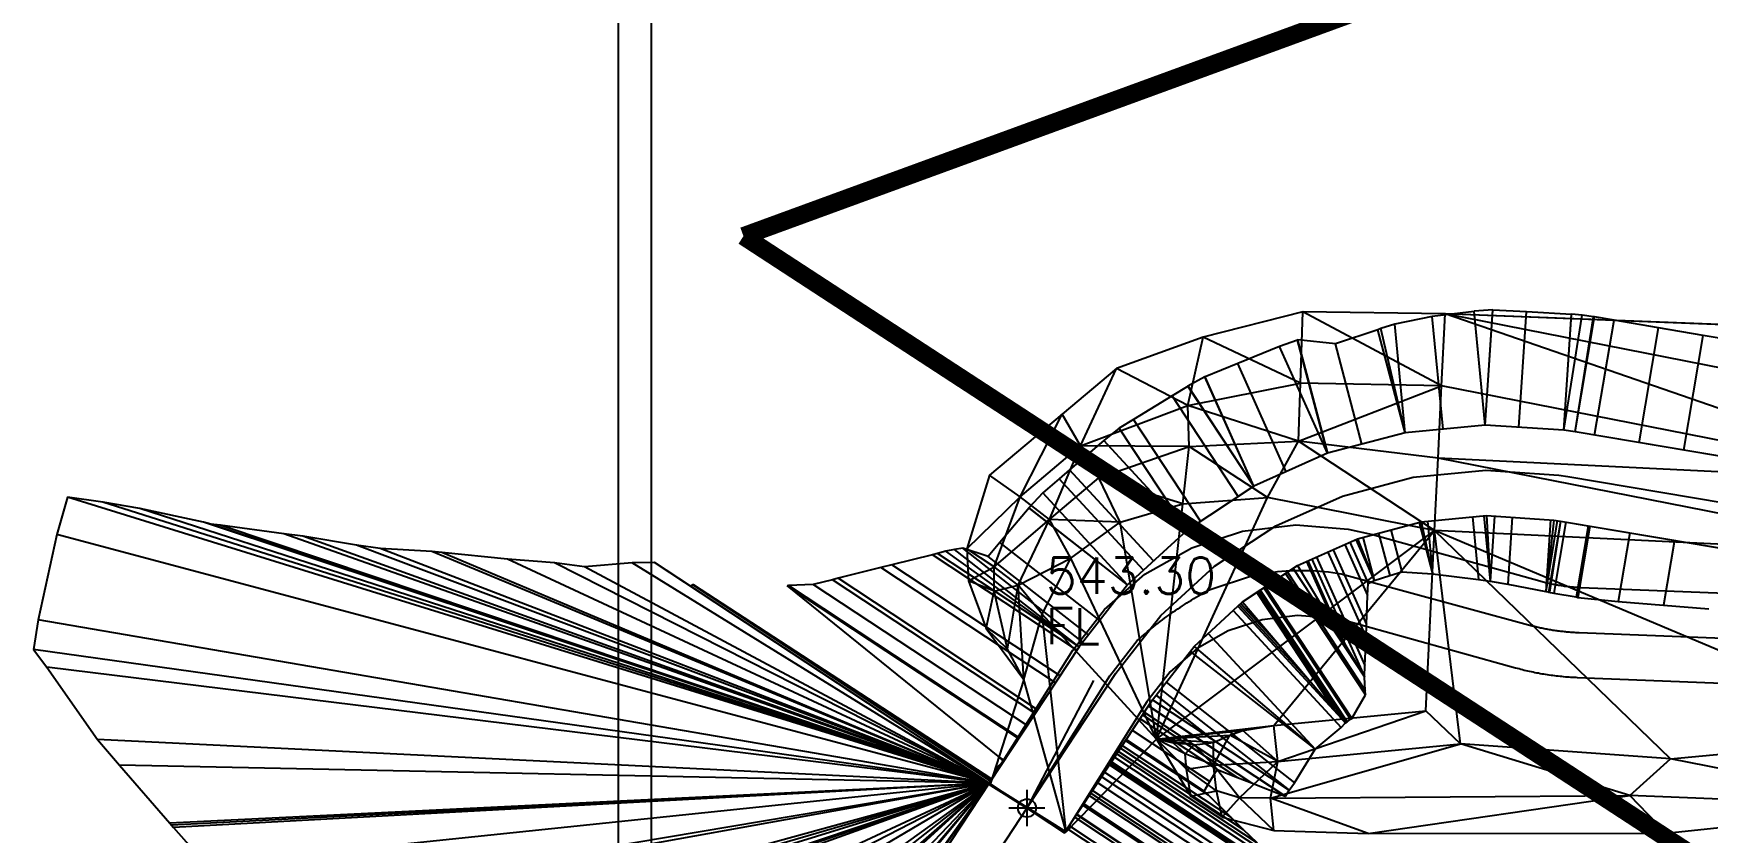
# Model space of a CAD drawing. Header units: inches. Extents: x 2461366 to 2469791, y 7062737 to 7065282.
# Drawn here: x 2466455.3 to 2466640.6, y 7064301.4 to 7064389.8 of the extents above; entities that cross this region are included whole.
import ezdxf

# ---------------------------------------------------------------- set-up
doc = ezdxf.new("R2010")
doc.units = ezdxf.units.IN
doc.header["$LTSCALE"] = 60
doc.header["$MEASUREMENT"] = 0
doc.linetypes.add('DASHED2', pattern=[0.375, 0.25, -0.125])
for name, color, linetype in [('3D', 5, 'Continuous'), ('3D freeze', 6, 'Continuous'), ('C-SITE-VOLM', 7, 'Continuous'), ('CONC LABEL', 7, 'Continuous'), ('DRAIN EASEMENT', 7, 'DASHED2'), ('Proposed Ground-C-TINN', 7, 'Continuous'), ('Proposed Ground-C-TINN-BNDY', 7, 'Continuous'), ('VOLLBLS', 7, 'Continuous')]:
    doc.layers.add(name, color=color, linetype=linetype)
doc.styles.add('L80', font='simplex', dxfattribs={"height": 4.8})

# ---------------------------------------------------------------- blocks, each defined once
blk = doc.blocks.new('*U7')
at = {"layer": '3D', "color": 1}
for p, q in [((2466610.14, 7064358.5, 547), (2466605.99, 7064357.65, 546.85)), ((2466614.8, 7064359.06, 547.07), (2466610.14, 7064358.5, 547)), ((2466611.35, 7064346.04, 543.87), (2466610.14, 7064358.5, 547)), ((2466616.85, 7064359.22, 547.1), (2466614.8, 7064359.08, 547.07)), ((2466614.8, 7064359.08, 547.07), (2466614.8, 7064359.06, 547.07)), ((2466616.01, 7064346.49, 543.91), (2466614.8, 7064359.08, 547.07)), ((2466616.01, 7064346.49, 543.91), (2466614.8, 7064359.06, 547.07)), ((2466616.01, 7064346.49, 543.91), (2466616.85, 7064359.22, 547.1)), ((2466616.01, 7064346.49, 543.91), (2466616.85, 7064359.21, 547.1)), ((2466616.85, 7064359.21, 547.1), (2466616.85, 7064359.22, 547.1)), ((2466620.57, 7064359, 547.14), (2466616.85, 7064359.21, 547.1)), ((2466619.73, 7064346.25, 543.94), (2466620.57, 7064359, 547.14)), ((2466625.57, 7064358.73, 547.19), (2466620.57, 7064359, 547.14)), ((2466624.72, 7064345.92, 543.99), (2466625.57, 7064358.74, 547.19)), ((2466624.72, 7064345.92, 543.99), (2466625.57, 7064358.73, 547.19)), ((2466624.72, 7064345.92, 543.99), (2466626.74, 7064358.66, 547.21)), ((2466624.72, 7064345.92, 543.99), (2466626.74, 7064358.65, 547.21)), ((2466626.74, 7064358.66, 547.21), (2466625.57, 7064358.74, 547.19)), ((2466625.57, 7064358.74, 547.19), (2466625.57, 7064358.73, 547.19)), ((2466625.97, 7064345.73, 543.99), (2466627.98, 7064358.46, 547.22)), ((2466625.97, 7064345.73, 543.99), (2466628.11, 7064358.45, 547.22)), ((2466626.74, 7064358.65, 547.21), (2466626.74, 7064358.66, 547.21)), ((2466627.98, 7064358.46, 547.22), (2466626.74, 7064358.65, 547.21)), ((2466628.11, 7064358.45, 547.22), (2466627.98, 7064358.46, 547.22)), ((2466630.27, 7064358.08, 547.24), (2466628.11, 7064358.45, 547.22)), ((2466628.12, 7064345.36, 544.01), (2466630.27, 7064358.08, 547.24)), ((2466635.2, 7064357.25, 547.28), (2466630.27, 7064358.08, 547.24)), ((2466595.22, 7064355.89, 547), (2466593.25, 7064355.19, 547)), ((2466595.23, 7064355.88, 547), (2466595.22, 7064355.89, 547)), ((2466598.54, 7064343.36, 543.76), (2466595.22, 7064355.89, 547)), ((2466595.28, 7064355.9, 547), (2466595.23, 7064355.88, 547)), ((2466598.54, 7064343.36, 543.76), (2466595.23, 7064355.88, 547)), ((2466599.44, 7064355.48, 546.67), (2466595.28, 7064355.9, 547)), ((2466598.59, 7064343.38, 543.76), (2466595.28, 7064355.9, 547)), ((2466604.14, 7064357.03, 546.78), (2466599.44, 7064355.48, 546.67)), ((2466604.46, 7064357.16, 546.79), (2466604.13, 7064357.04, 546.78)), ((2466604.13, 7064357.04, 546.78), (2466604.14, 7064357.03, 546.78)), ((2466607.15, 7064345.64, 543.84), (2466604.13, 7064357.04, 546.78)), ((2466607.15, 7064345.64, 543.84), (2466604.14, 7064357.03, 546.78)), ((2466605.99, 7064357.66, 546.85), (2466604.46, 7064357.16, 546.79)), ((2466607.15, 7064345.64, 543.84), (2466604.46, 7064357.16, 546.79)), ((2466605.99, 7064357.65, 546.85), (2466605.99, 7064357.66, 546.85)), ((2466607.15, 7064345.64, 543.84), (2466605.99, 7064357.66, 546.85)), ((2466607.15, 7064345.64, 543.84), (2466605.99, 7064357.65, 546.85)), ((2466633.06, 7064344.53, 544.06), (2466635.2, 7064357.25, 547.28)), ((2466640.13, 7064356.41, 547.33), (2466635.2, 7064357.25, 547.28)), ((2466637.99, 7064343.7, 544.11), (2466640.13, 7064356.41, 547.33)), ((2466645.06, 7064355.58, 547.37), (2466640.13, 7064356.41, 547.33)), ((2466593.25, 7064355.19, 547), (2466588.62, 7064353.3, 547)), ((2466593.25, 7064355.19, 547), (2466593.25, 7064355.19, 547)), ((2466598.54, 7064343.36, 543.76), (2466593.25, 7064355.19, 547)), ((2466598.54, 7064343.36, 543.76), (2466593.25, 7064355.19, 547)), ((2466602.37, 7064344.38, 543.79), (2466599.44, 7064355.48, 546.67)), ((2466588.62, 7064353.3, 547), (2466585, 7064351.82, 547)), ((2466593.97, 7064341.32, 543.72), (2466588.62, 7064353.3, 547)), ((2466583.12, 7064350.79, 547), (2466581.35, 7064349.71, 547)), ((2466584.99, 7064351.83, 547), (2466583.11, 7064350.8, 547)), ((2466583.11, 7064350.8, 547), (2466583.12, 7064350.79, 547)), ((2466590.41, 7064339.73, 543.69), (2466583.11, 7064350.8, 547)), ((2466590.41, 7064339.73, 543.69), (2466583.12, 7064350.79, 547)), ((2466585, 7064351.82, 547), (2466584.99, 7064351.83, 547)), ((2466590.41, 7064339.73, 543.69), (2466584.99, 7064351.83, 547)), ((2466590.41, 7064339.73, 543.69), (2466585, 7064351.82, 547)), ((2466581.35, 7064349.71, 547), (2466577.08, 7064347.09, 547)), ((2466588.67, 7064338.58, 543.67), (2466581.35, 7064349.71, 547)), ((2466577.08, 7064347.09, 547), (2466575.51, 7064346.14, 547)), ((2466584.5, 7064335.83, 543.63), (2466577.08, 7064347.09, 547)), ((2466573.79, 7064344.79, 547), (2466570, 7064341.52, 547)), ((2466575.51, 7064346.15, 547), (2466573.78, 7064344.79, 547)), ((2466573.78, 7064344.79, 547), (2466573.79, 7064344.79, 547)), ((2466582.97, 7064334.82, 543.61), (2466573.78, 7064344.79, 547)), ((2466582.97, 7064334.82, 543.61), (2466573.79, 7064344.79, 547)), ((2466575.51, 7064346.14, 547), (2466575.51, 7064346.15, 547)), ((2466582.97, 7064334.82, 543.61), (2466575.51, 7064346.15, 547)), ((2466582.97, 7064334.82, 543.61), (2466575.51, 7064346.14, 547)), ((2466570, 7064341.52, 547), (2466568.87, 7064340.55, 547)), ((2466579.29, 7064331.44, 543.57), (2466570, 7064341.52, 547)), ((2466568.87, 7064340.55, 547), (2466567.04, 7064338.97, 547)), ((2466578.2, 7064330.43, 543.56), (2466568.87, 7064340.55, 547)), ((2466459.09, 7064338.5, 570), (2466457.9, 7064334.36, 570)), ((2466463.02, 7064337.95, 569.02), (2466459.09, 7064338.5, 570)), ((2466561.11, 7064306.85, 543.3), (2466459.09, 7064338.5, 570)), ((2466467.09, 7064337.25, 568), (2466463.02, 7064337.95, 569.02)), ((2466561.11, 7064306.85, 543.3), (2466463.02, 7064337.95, 569.02)), ((2466567.03, 7064338.98, 547), (2466565.51, 7064337.33, 547)), ((2466567.04, 7064338.97, 547), (2466567.03, 7064338.98, 547)), ((2466576.42, 7064328.79, 543.54), (2466567.03, 7064338.98, 547)), ((2466576.42, 7064328.79, 543.54), (2466567.04, 7064338.97, 547)), ((2466474.16, 7064335.74, 566.2), (2466467.09, 7064337.25, 568)), ((2466561.11, 7064306.85, 543.3), (2466467.09, 7064337.25, 568)), ((2466474.95, 7064335.53, 566), (2466474.16, 7064335.74, 566.2)), ((2466561.11, 7064306.85, 543.3), (2466474.16, 7064335.74, 566.2)), ((2466475.98, 7064335.42, 565.75), (2466474.95, 7064335.53, 566)), ((2466561.11, 7064306.85, 543.3), (2466474.95, 7064335.53, 566)), ((2466565.52, 7064337.32, 547), (2466562.3, 7064333.49, 547)), ((2466565.51, 7064337.33, 547), (2466565.52, 7064337.32, 547)), ((2466576.42, 7064328.79, 543.54), (2466565.51, 7064337.33, 547)), ((2466576.42, 7064328.79, 543.54), (2466565.52, 7064337.32, 547)), ((2466608.69, 7064335.7, 543.83), (2466610.19, 7064330.02, 545.3)), ((2466608.69, 7064335.7, 543.83), (2466610.19, 7064330.02, 545.3)), ((2466608.92, 7064335.76, 543.84), (2466608.92, 7064335.76, 543.84)), ((2466608.92, 7064335.76, 543.84), (2466610.19, 7064330.02, 545.3)), ((2466609.63, 7064335.83, 543.84), (2466610.19, 7064330.02, 545.3)), ((2466614.61, 7064336.31, 543.89), (2466615.28, 7064329.39, 545.63)), ((2466615.87, 7064336.43, 543.91), (2466616.57, 7064329.22, 545.72)), ((2466615.87, 7064336.43, 543.91), (2466616.57, 7064329.22, 545.72)), ((2466616.17, 7064336.46, 543.91), (2466616.17, 7064336.46, 543.91)), ((2466616.17, 7064336.46, 543.91), (2466616.57, 7064329.22, 545.72)), ((2466617.04, 7064336.41, 543.92), (2466616.57, 7064329.22, 545.72)), ((2466618.99, 7064336.28, 543.94), (2466618.5, 7064328.86, 545.8)), ((2466623.25, 7064336, 543.98), (2466622.73, 7064328.06, 545.97)), ((2466623.25, 7064336, 543.98), (2466622.73, 7064328.06, 545.97)), ((2466623.61, 7064335.97, 543.99), (2466622.73, 7064328.06, 545.97)), ((2466623.97, 7064335.92, 543.99), (2466622.73, 7064328.07, 545.98)), ((2466624.36, 7064335.86, 543.99), (2466623.03, 7064328, 545.99)), ((2466624.36, 7064335.86, 543.99), (2466623.11, 7064327.98, 545.99)), ((2466623.61, 7064335.97, 543.99), (2466623.61, 7064335.97, 543.99)), ((2466624.94, 7064335.76, 544), (2466623.61, 7064327.87, 546)), ((2466457.9, 7064334.36, 570), (2466455.84, 7064324.94, 570)), ((2466561.11, 7064306.85, 543.3), (2466457.9, 7064334.36, 570)), ((2466483.03, 7064334.45, 564), (2466475.98, 7064335.42, 565.75)), ((2466561.11, 7064306.85, 543.3), (2466475.98, 7064335.42, 565.75)), ((2466485.13, 7064334.19, 563.48), (2466483.03, 7064334.45, 564)), ((2466561.11, 7064306.85, 543.3), (2466483.03, 7064334.45, 564)), ((2466491.09, 7064333.2, 562), (2466485.13, 7064334.19, 563.48)), ((2466561.11, 7064306.85, 543.3), (2466485.13, 7064334.19, 563.48)), ((2466601.7, 7064333.82, 543.76), (2466603.72, 7064329.29, 545)), ((2466601.7, 7064333.82, 543.76), (2466603.72, 7064329.29, 545)), ((2466601.88, 7064333.9, 543.76), (2466601.88, 7064333.9, 543.76)), ((2466601.88, 7064333.9, 543.76), (2466603.72, 7064329.29, 545)), ((2466602.46, 7064334.06, 543.77), (2466603.72, 7064329.29, 545)), ((2466604.21, 7064334.52, 543.79), (2466605.45, 7064329.83, 545)), ((2466605.56, 7064334.88, 543.8), (2466606.79, 7064330.24, 545)), ((2466627.42, 7064335.34, 544.02), (2466626.09, 7064327.47, 546.02)), ((2466627.6, 7064335.31, 544.02), (2466626.27, 7064327.41, 546.03)), ((2466632.02, 7064334.56, 544.07), (2466630.74, 7064326.94, 546)), ((2466636.95, 7064333.73, 544.11), (2466635.74, 7064326.54, 545.94)), ((2466493.7, 7064332.82, 561.36), (2466491.09, 7064333.2, 562)), ((2466561.11, 7064306.85, 543.3), (2466491.09, 7064333.2, 562)), ((2466499.41, 7064332.49, 560), (2466493.7, 7064332.82, 561.36)), ((2466561.11, 7064306.85, 543.3), (2466493.7, 7064332.82, 561.36)), ((2466500.53, 7064332.37, 559.73), (2466499.41, 7064332.49, 560)), ((2466561.11, 7064306.85, 543.3), (2466499.41, 7064332.49, 560)), ((2466507.78, 7064331.64, 558), (2466500.53, 7064332.37, 559.73)), ((2466561.11, 7064306.85, 543.3), (2466500.53, 7064332.37, 559.73)), ((2466554.83, 7064332.12, 548.25), (2466550.35, 7064331.01, 549)), ((2466555.4, 7064332.26, 548.15), (2466554.83, 7064332.12, 548.25)), ((2466570.82, 7064321.58, 543.46), (2466554.83, 7064332.12, 548.25)), ((2466556.3, 7064332.51, 548), (2466555.38, 7064332.27, 548.16)), ((2466555.38, 7064332.27, 548.16), (2466555.4, 7064332.26, 548.15)), ((2466571.06, 7064321.93, 543.46), (2466555.38, 7064332.27, 548.16)), ((2466571.06, 7064321.93, 543.46), (2466555.4, 7064332.26, 548.15)), ((2466557.26, 7064332.73, 547.84), (2466556.3, 7064332.51, 548)), ((2466571.06, 7064321.93, 543.46), (2466556.3, 7064332.51, 548)), ((2466557.27, 7064332.72, 547.84), (2466557.26, 7064332.73, 547.84)), ((2466571.06, 7064321.93, 543.46), (2466557.26, 7064332.73, 547.84)), ((2466558.18, 7064332.87, 547.69), (2466557.27, 7064332.72, 547.84)), ((2466571.06, 7064321.93, 543.46), (2466557.27, 7064332.72, 547.84)), ((2466561.01, 7064331.95, 547), (2466558.18, 7064332.87, 547.69)), ((2466571.47, 7064322.47, 543.47), (2466558.18, 7064332.87, 547.69)), ((2466562.3, 7064333.49, 547), (2466561.01, 7064331.95, 547)), ((2466572.1, 7064323.27, 543.48), (2466561.01, 7064331.95, 547)), ((2466573.34, 7064324.85, 543.5), (2466562.3, 7064333.49, 547)), ((2466597.33, 7064331.87, 543.71), (2466602.7, 7064319.86, 547)), ((2466598.58, 7064332.43, 543.72), (2466602.82, 7064322.96, 546.32)), ((2466599.17, 7064332.69, 543.73), (2466602.87, 7064324.41, 546)), ((2466600.48, 7064333.27, 543.75), (2466603, 7064327.64, 545.29)), ((2466601.01, 7064333.51, 543.75), (2466603.05, 7064328.96, 545)), ((2466513, 7064331.23, 556.78), (2466507.78, 7064331.64, 558)), ((2466561.11, 7064306.85, 543.3), (2466507.78, 7064331.64, 558)), ((2466516.3, 7064330.81, 556), (2466513, 7064331.23, 556.78)), ((2466561.11, 7064306.85, 543.3), (2466513, 7064331.23, 556.78)), ((2466521.58, 7064331.25, 554.91), (2466516.3, 7064330.81, 556)), ((2466561.11, 7064306.85, 543.3), (2466516.3, 7064330.81, 556)), ((2466524.05, 7064331.29, 554.4), (2466521.58, 7064331.25, 554.91)), ((2466561.11, 7064306.85, 543.3), (2466521.58, 7064331.25, 554.91)), ((2466528.04, 7064328.66, 553.2), (2466524.05, 7064331.29, 554.4)), ((2466561.11, 7064306.85, 543.3), (2466524.05, 7064331.29, 554.4)), ((2466549.13, 7064330.71, 549.2), (2466544.38, 7064329.53, 550)), ((2466550.35, 7064331.01, 549), (2466549.13, 7064330.71, 549.2)), ((2466568.44, 7064317.97, 543.42), (2466549.13, 7064330.71, 549.2)), ((2466568.95, 7064318.74, 543.43), (2466550.35, 7064331.01, 549)), ((2466593.92, 7064330.06, 543.67), (2466602.76, 7064316.64, 547.69)), ((2466594.12, 7064330.19, 543.67), (2466602.74, 7064317.11, 547.59)), ((2466594.75, 7064330.61, 543.68), (2466602.65, 7064318.62, 547.27)), ((2466594.75, 7064330.61, 543.68), (2466602.65, 7064318.62, 547.27)), ((2466595.23, 7064330.93, 543.69), (2466595.23, 7064330.93, 543.69)), ((2466595.23, 7064330.93, 543.69), (2466602.65, 7064318.62, 547.27)), ((2466596.24, 7064331.38, 543.7), (2466599.95, 7064323.1, 545.97)), ((2466596.37, 7064331.44, 543.7), (2466600.51, 7064322.17, 546.24)), ((2466596.83, 7064331.64, 543.71), (2466602.65, 7064318.62, 547.27)), ((2466596.83, 7064331.64, 543.71), (2466602.65, 7064318.62, 547.27)), ((2466605.45, 7064329.83, 545), (2466606.79, 7064330.24, 545)), ((2466606.79, 7064330.24, 545), (2466610.19, 7064330.02, 545.3)), ((2466610.19, 7064330.02, 545.3), (2466615.28, 7064329.39, 545.63)), ((2466528.31, 7064328.79, 553.17), (2466528.04, 7064328.66, 553.2)), ((2466561.11, 7064306.85, 543.3), (2466528.04, 7064328.66, 553.2)), ((2466528.37, 7064328.82, 553.16), (2466528.31, 7064328.79, 553.17)), ((2466561.25, 7064307.06, 543.3), (2466528.31, 7064328.79, 553.17)), ((2466561.41, 7064307.31, 543.3), (2466528.37, 7064328.82, 553.16)), ((2466561.28, 7064307.11, 543.3), (2466528.37, 7064328.82, 553.16)), ((2466538.89, 7064328.71, 551), (2466538.73, 7064328.7, 551.03)), ((2466538.73, 7064328.7, 551.03), (2466562.25, 7064309.69, 543.48)), ((2466564.37, 7064311.79, 543.35), (2466538.73, 7064328.7, 551.03)), ((2466541.62, 7064328.85, 550.46), (2466538.89, 7064328.71, 551)), ((2466564.42, 7064311.87, 543.35), (2466538.89, 7064328.71, 551)), ((2466543.75, 7064329.37, 550.11), (2466541.62, 7064328.85, 550.46)), ((2466565.31, 7064313.22, 543.37), (2466541.62, 7064328.85, 550.46)), ((2466544.38, 7064329.53, 550), (2466543.75, 7064329.37, 550.11)), ((2466566.2, 7064314.57, 543.38), (2466543.75, 7064329.37, 550.11)), ((2466566.46, 7064314.97, 543.39), (2466544.38, 7064329.53, 550)), ((2466590.93, 7064328.1, 543.63), (2466600.54, 7064313.52, 548)), ((2466590.93, 7064328.1, 543.63), (2466600.54, 7064313.52, 548)), ((2466591.11, 7064328.22, 543.64), (2466600.72, 7064313.64, 548)), ((2466591.52, 7064328.48, 543.64), (2466601.11, 7064313.92, 548)), ((2466591.66, 7064328.57, 543.64), (2466601.24, 7064314.02, 548)), ((2466603, 7064327.64, 545.29), (2466603.05, 7064328.96, 545)), ((2466603.05, 7064328.96, 545), (2466603.72, 7064329.29, 545)), ((2466603.72, 7064329.29, 545), (2466605.45, 7064329.83, 545)), ((2466615.28, 7064329.39, 545.63), (2466616.57, 7064329.22, 545.72)), ((2466616.57, 7064329.22, 545.72), (2466618.5, 7064328.86, 545.8)), ((2466618.5, 7064328.86, 545.8), (2466622.73, 7064328.06, 545.97)), ((2466588.63, 7064326.44, 543.61), (2466600.54, 7064313.52, 548)), ((2466588.63, 7064326.44, 543.61), (2466600.54, 7064313.52, 548)), ((2466588.79, 7064326.59, 543.61), (2466597.07, 7064317.6, 546.66)), ((2466588.94, 7064326.72, 543.61), (2466593.83, 7064321.42, 545.41)), ((2466588.96, 7064326.75, 543.61), (2466593.23, 7064322.11, 545.19)), ((2466589.15, 7064326.92, 543.61), (2466589.15, 7064326.92, 543.61)), ((2466589.15, 7064326.92, 543.61), (2466600.54, 7064313.52, 548)), ((2466590.73, 7064327.97, 543.63), (2466599.26, 7064315.03, 547.51)), ((2466602.87, 7064324.41, 546), (2466603, 7064327.64, 545.29)), ((2466622.73, 7064328.06, 545.97), (2466622.73, 7064328.07, 545.98)), ((2466622.73, 7064328.07, 545.98), (2466623.11, 7064327.98, 545.99)), ((2466622.73, 7064328.06, 545.97), (2466622.73, 7064328.06, 545.97)), ((2466623.11, 7064327.98, 545.99), (2466623.03, 7064328, 545.99)), ((2466623.03, 7064328, 545.99), (2466623.61, 7064327.87, 546)), ((2466623.61, 7064327.87, 546), (2466626.09, 7064327.47, 546.02)), ((2466626.09, 7064327.47, 546.02), (2466626.27, 7064327.41, 546.03)), ((2466626.27, 7064327.41, 546.03), (2466630.74, 7064326.94, 546)), ((2466630.74, 7064326.94, 546), (2466635.74, 7064326.54, 545.94)), ((2466635.74, 7064326.54, 545.94), (2466640.75, 7064326.14, 545.87)), ((2466455.84, 7064324.94, 570), (2466455.33, 7064321.63, 570)), ((2466561.11, 7064306.85, 543.3), (2466455.84, 7064324.94, 570)), ((2466588.12, 7064325.98, 543.6), (2466600.06, 7064313.03, 548)), ((2466602.82, 7064322.96, 546.32), (2466602.87, 7064324.41, 546)), ((2466585.36, 7064323.43, 543.56), (2466597.18, 7064310.61, 547.92)), ((2466602.7, 7064319.86, 547), (2466602.82, 7064322.96, 546.32)), ((2466455.33, 7064321.63, 570), (2466456.81, 7064319.68, 569.57)), ((2466561.11, 7064306.85, 543.3), (2466455.33, 7064321.63, 570)), ((2466583.36, 7064321.43, 543.53), (2466597.18, 7064310.61, 547.92)), ((2466583.36, 7064321.43, 543.53), (2466597.18, 7064310.61, 547.92)), ((2466583.79, 7064321.99, 543.54), (2466583.79, 7064321.99, 543.54)), ((2466583.79, 7064321.99, 543.54), (2466597.18, 7064310.61, 547.92)), ((2466456.81, 7064319.68, 569.57), (2466462.42, 7064311.7, 568)), ((2466561.11, 7064306.85, 543.3), (2466456.81, 7064319.68, 569.57)), ((2466602.65, 7064318.62, 547.27), (2466602.7, 7064319.86, 547)), ((2466580.08, 7064317.24, 543.48), (2466594.32, 7064306.09, 548)), ((2466580.08, 7064317.24, 543.48), (2466594.32, 7064306.09, 548)), ((2466580.7, 7064318.03, 543.49), (2466594.91, 7064306.9, 548)), ((2466602.74, 7064317.11, 547.59), (2466602.65, 7064318.62, 547.27)), ((2466602.76, 7064316.64, 547.69), (2466602.74, 7064317.11, 547.59)), ((2466578.72, 7064315.4, 543.46), (2466593.86, 7064305.42, 547.99)), ((2466578.73, 7064315.41, 543.46), (2466593.9, 7064305.4, 548)), ((2466579.17, 7064316.08, 543.46), (2466594.32, 7064306.09, 548)), ((2466579.17, 7064316.08, 543.46), (2466594.32, 7064306.09, 548)), ((2466579.18, 7064316.09, 543.46), (2466579.18, 7064316.09, 543.46)), ((2466579.18, 7064316.09, 543.46), (2466579.18, 7064316.09, 543.46)), ((2466579.18, 7064316.09, 543.46), (2466594.32, 7064306.09, 548)), ((2466579.57, 7064316.59, 543.47), (2466585.84, 7064311.69, 545.46)), ((2466579.58, 7064316.6, 543.47), (2466585.93, 7064311.63, 545.49)), ((2466601.24, 7064314.02, 548), (2466602.76, 7064316.64, 547.69)), ((2466577.8, 7064314, 543.44), (2466586.35, 7064308.37, 546)), ((2466578.08, 7064314.42, 543.45), (2466588.58, 7064307.49, 546.59)), ((2466578.27, 7064314.71, 543.45), (2466590.13, 7064306.89, 547)), ((2466600.06, 7064313.03, 548), (2466600.54, 7064313.52, 548)), ((2466600.54, 7064313.52, 548), (2466600.72, 7064313.64, 548)), ((2466600.72, 7064313.64, 548), (2466601.11, 7064313.92, 548)), ((2466601.11, 7064313.92, 548), (2466601.24, 7064314.02, 548)), ((2466462.42, 7064311.7, 568), (2466464.83, 7064308.85, 567.37)), ((2466561.11, 7064306.85, 543.3), (2466462.42, 7064311.7, 568)), ((2466576.2, 7064311.57, 543.41), (2466585.34, 7064305.55, 546.15)), ((2466576.27, 7064311.67, 543.41), (2466584.9, 7064305.98, 546)), ((2466576.95, 7064312.71, 543.43), (2466585.54, 7064307.04, 546)), ((2466597.18, 7064310.61, 547.92), (2466600.06, 7064313.03, 548)), ((2466562.25, 7064309.69, 543.48), (2466562.69, 7064309.25, 543.33)), ((2466562.76, 7064309.35, 543.33), (2466562.25, 7064309.69, 543.48)), ((2466574.98, 7064309.72, 543.39), (2466593.7, 7064297.38, 549)), ((2466575.22, 7064310.09, 543.4), (2466592.04, 7064299, 548.43)), ((2466575.41, 7064310.37, 543.4), (2466590.77, 7064300.24, 548)), ((2466575.63, 7064310.71, 543.4), (2466589.23, 7064301.74, 547.48)), ((2466575.84, 7064311.02, 543.41), (2466587.83, 7064303.11, 547)), ((2466594.91, 7064306.9, 548), (2466597.18, 7064310.61, 547.92)), ((2466464.83, 7064308.85, 567.37), (2466470.41, 7064302.41, 566)), ((2466561.11, 7064306.85, 543.3), (2466464.83, 7064308.85, 567.37)), ((2466573.89, 7064308.07, 543.37), (2466599.35, 7064291.27, 551)), ((2466574.42, 7064308.88, 543.38), (2466597.53, 7064293.63, 550.3)), ((2466574.55, 7064309.07, 543.39), (2466596.64, 7064294.51, 550)), ((2466574.64, 7064309.2, 543.39), (2466596.07, 7064295.07, 549.81)), ((2466585.54, 7064307.04, 546), (2466586.35, 7064308.37, 546)), ((2466586.35, 7064308.37, 546), (2466588.58, 7064307.49, 546.59)), ((2466561.11, 7064306.85, 543.3), (2466470.41, 7064302.41, 566)), ((2466561.11, 7064306.85, 543.3), (2466470.6, 7064302.19, 565.95)), ((2466561.11, 7064306.85, 543.3), (2466470.83, 7064301.93, 565.9)), ((2466561.11, 7064306.85, 543.3), (2466474.48, 7064297.82, 565.07)), ((2466561.11, 7064306.85, 543.3), (2466478.89, 7064293.04, 564.14)), ((2466561.11, 7064306.85, 543.3), (2466479.6, 7064292.23, 564)), ((2466561.11, 7064306.85, 543.3), (2466485.24, 7064286.03, 562.97)), ((2466561.11, 7064306.85, 543.3), (2466486.12, 7064281.72, 563.07)), ((2466561.11, 7064306.85, 543.3), (2466486.13, 7064285.08, 562.82)), ((2466561.11, 7064306.85, 543.3), (2466486.26, 7064283.78, 562.88)), ((2466561.11, 7064306.85, 543.3), (2466486.6, 7064281.18, 563)), ((2466561.11, 7064306.85, 543.3), (2466487.33, 7064280.36, 562.89)), ((2466561.11, 7064306.85, 543.3), (2466492.38, 7064274.91, 562.24)), ((2466561.11, 7064306.85, 543.3), (2466494.56, 7064272.68, 562)), ((2466561.11, 7064306.85, 543.3), (2466497.74, 7064269.53, 561.68)), ((2466561.11, 7064306.85, 543.3), (2466502.32, 7064264.66, 561.39)), ((2466561.11, 7064306.85, 543.3), (2466504.58, 7064262.38, 561.28)), ((2466561.11, 7064306.85, 543.3), (2466507.17, 7064259.86, 561.18)), ((2466561.11, 7064306.85, 543.3), (2466508.65, 7064259.29, 561)), ((2466561.11, 7064306.85, 543.3), (2466513.88, 7064257.39, 560.4)), ((2466561.11, 7064306.85, 543.3), (2466517.65, 7064256.1, 560)), ((2466561.11, 7064306.85, 543.3), (2466518.43, 7064255.85, 559.92)), ((2466561.11, 7064306.85, 543.3), (2466522.31, 7064253.02, 559.89)), ((2466561.11, 7064306.85, 543.3), (2466522.85, 7064252.64, 559.89)), ((2466561.11, 7064306.85, 543.3), (2466524.58, 7064251.46, 559.89)), ((2466561.11, 7064306.85, 543.3), (2466524.58, 7064251.46, 559.89)), ((2466572.56, 7064306.06, 543.35), (2466603.86, 7064285.42, 552.72)), ((2466573.12, 7064306.9, 543.36), (2466601.96, 7064287.88, 552)), ((2466573.56, 7064307.57, 543.37), (2466600.47, 7064289.82, 551.43)), ((2466584.9, 7064305.98, 546), (2466585.54, 7064307.04, 546)), ((2466585.34, 7064305.55, 546.15), (2466584.9, 7064305.98, 546)), ((2466588.58, 7064307.49, 546.59), (2466590.13, 7064306.89, 547)), ((2466590.13, 7064306.89, 547), (2466593.86, 7064305.42, 547.99)), ((2466593.9, 7064305.4, 548), (2466594.32, 7064306.09, 548)), ((2466594.32, 7064306.09, 548), (2466594.91, 7064306.9, 548)), ((2466565.28, 7064304.1, 543.3), (2466528.73, 7064248.67, 559.9)), ((2466571.48, 7064304.42, 543.33), (2466607.53, 7064280.65, 554.13)), ((2466571.58, 7064304.57, 543.34), (2466607.19, 7064281.09, 554)), ((2466572.19, 7064305.48, 543.35), (2466605.14, 7064283.75, 553.22)), ((2466572.35, 7064305.74, 543.35), (2466604.58, 7064284.48, 553)), ((2466587.83, 7064303.11, 547), (2466585.34, 7064305.55, 546.15)), ((2466593.86, 7064305.42, 547.99), (2466593.9, 7064305.4, 548)), ((2466470.41, 7064302.41, 566), (2466470.6, 7064302.19, 565.95)), ((2466470.6, 7064302.19, 565.95), (2466470.83, 7064301.93, 565.9)), ((2466569.99, 7064302.15, 543.31), (2466611.72, 7064274.63, 555.81)), ((2466570.6, 7064303.08, 543.32), (2466610.53, 7064276.75, 555.28)), ((2466570.79, 7064303.37, 543.32), (2466609.88, 7064277.59, 555.03)), ((2466570.81, 7064303.41, 543.32), (2466609.81, 7064277.69, 555)), ((2466589.23, 7064301.74, 547.48), (2466587.83, 7064303.11, 547)), ((2466470.83, 7064301.93, 565.9), (2466474.48, 7064297.82, 565.07)), ((2466569.77, 7064301.81, 543.31), (2466612.16, 7064273.86, 556)), ((2466590.77, 7064300.24, 548), (2466589.23, 7064301.74, 547.48))]:
    blk.add_line(p, q, dxfattribs=at)
at = {"layer": '3D'}
for p, q in [((2466607.15, 7064345.64, 543.84), (2466598.54, 7064343.36, 543.76)), ((2466616.01, 7064346.49, 543.91), (2466607.15, 7064345.64, 543.84)), ((2466624.72, 7064345.92, 543.99), (2466616.01, 7064346.49, 543.91)), ((2466625.97, 7064345.73, 543.99), (2466624.72, 7064345.92, 543.99)), ((2466841.3, 7064309.46, 546), (2466625.97, 7064345.73, 543.99)), ((2466598.54, 7064343.36, 543.76), (2466590.41, 7064339.73, 543.69)), ((2466590.41, 7064339.73, 543.69), (2466582.97, 7064334.82, 543.61)), ((2466601.88, 7064333.9, 543.76), (2466608.92, 7064335.76, 543.84)), ((2466608.92, 7064335.76, 543.84), (2466616.17, 7064336.46, 543.91)), ((2466616.17, 7064336.46, 543.91), (2466623.61, 7064335.97, 543.99)), ((2466623.61, 7064335.97, 543.99), (2466624.36, 7064335.86, 543.99)), ((2466624.36, 7064335.86, 543.99), (2466839.64, 7064299.6, 546)), ((2466582.97, 7064334.82, 543.61), (2466576.42, 7064328.79, 543.54)), ((2466595.23, 7064330.93, 543.69), (2466601.88, 7064333.9, 543.76)), ((2466589.15, 7064326.92, 543.61), (2466595.23, 7064330.93, 543.69)), ((2466576.42, 7064328.79, 543.54), (2466571.06, 7064321.93, 543.46)), ((2466583.79, 7064321.99, 543.54), (2466589.15, 7064326.92, 543.61)), ((2466571.06, 7064321.93, 543.46), (2466561.11, 7064306.85, 543.3)), ((2466579.18, 7064316.09, 543.46), (2466583.79, 7064321.99, 543.54)), ((2466569.46, 7064301.35, 543.3), (2466579.18, 7064316.09, 543.46)), ((2466561.11, 7064306.85, 543.3), (2466569.46, 7064301.35, 543.3))]:
    blk.add_line(p, q, dxfattribs=at)
at = {"layer": '3D', "color": 5}
for p, q in [((2466595.23, 7064330.93, 543.69), (2466595.23, 7064330.93, 543.69)), ((2466589.15, 7064326.92, 543.61), (2466589.15, 7064326.92, 543.61)), ((2466561.77, 7064308.43, 543.24), (2466561.41, 7064307.31, 543.3)), ((2466562.69, 7064309.25, 543.33), (2466561.77, 7064308.43, 543.24)), ((2466562.03, 7064308.25, 543.32), (2466561.77, 7064308.43, 543.24)), ((2466562.69, 7064309.25, 543.33), (2466562.69, 7064309.25, 543.33)), ((2466561.41, 7064307.31, 543.3), (2466561.41, 7064307.31, 543.3))]:
    blk.add_line(p, q, dxfattribs=at)
blk = doc.blocks.new('*U8')
at = {"layer": 'CONC LABEL', "linetype": 'Continuous'}
for p, q in [((9.3, -8.8, -210.79), (1.91, -22.92, -549)), ((1.91, -20.92, -549), (1.91, -24.92, -549)), ((3.91, -22.92, -549), (-0.09, -22.92, -549))]:
    blk.add_line(p, q, dxfattribs=at)
at = {"layer": 'CONC LABEL', "linetype": 'Continuous', "extrusion": (-0.463063, -0.885075, 0.047063), "elevation": -6.44}
blk.add_lwpolyline([(12.32, -549.31), (12.34, -546.31), (12.3, -546.31)], close=True, dxfattribs=at)
at = {"layer": 'CONC LABEL', "linetype": 'Continuous'}
blk.add_circle((1.91, -22.92, -549), 1, dxfattribs=at)
at = {"layer": 'CONC LABEL', "color": 7, "char_height": 4, "attachment_point": 4, "style": 'L80'}
for s, insert in [('543.30', (4, 2.8)), ('FL', (4, -2.8))]:
    blk.add_mtext(s, dxfattribs=dict(at, insert=insert))

msp = doc.modelspace()

# ---------------------------------------------------------------- linework, layer by layer
at = {"layer": '3D', "linetype": 'ByBlock'}
msp.add_polyline3d([(2466841.3, 7064309.46, 546), (2466625.97, 7064345.73, 543.99), (2466624.72, 7064345.92, 543.99), (2466616.01, 7064346.49, 543.91), (2466607.15, 7064345.64, 543.84), (2466598.54, 7064343.36, 543.76), (2466590.41, 7064339.73, 543.69), (2466582.97, 7064334.82, 543.61), (2466576.42, 7064328.79, 543.54), (2466571.06, 7064321.93, 543.46), (2466561.11, 7064306.85, 543.3), (2466569.46, 7064301.35, 543.3), (2466579.18, 7064316.09, 543.46), (2466583.79, 7064321.99, 543.54), (2466589.15, 7064326.92, 543.61), (2466595.23, 7064330.93, 543.69), (2466601.88, 7064333.9, 543.76), (2466608.92, 7064335.76, 543.84), (2466616.17, 7064336.46, 543.91), (2466623.61, 7064335.97, 543.99), (2466624.36, 7064335.86, 543.99), (2466839.64, 7064299.6, 546)], close=True, dxfattribs=at)
at = {"layer": '3D'}
msp.add_polyline3d([(2466565.28, 7064304.1, 543.3), (2466575.12, 7064319.01, 543.46), (2466580.11, 7064325.39, 543.54), (2466586.06, 7064330.87, 543.61), (2466592.82, 7064335.33, 543.69), (2466600.21, 7064338.63, 543.76), (2466608.03, 7064340.7, 543.84), (2466616.09, 7064341.48, 543.91), (2466624.17, 7064340.95, 543.99), (2466625.16, 7064340.79, 543.99), (2466840.47, 7064304.53, 546)], dxfattribs=at)
at = {"layer": '3D freeze', "linetype": 'ByBlock'}
msp.add_polyline3d([(2466754.12, 7064313.5, 546.47), (2466626.21, 7064318.52, 544.84), (2466626.09, 7064318.53, 544.84), (2466625.9, 7064318.54, 544.84), (2466625.7, 7064318.55, 544.84), (2466625.49, 7064318.56, 544.83), (2466625.29, 7064318.57, 544.83), (2466625.09, 7064318.59, 544.83), (2466624.89, 7064318.6, 544.83), (2466624.69, 7064318.62, 544.83), (2466624.49, 7064318.64, 544.82), (2466624.3, 7064318.66, 544.82), (2466624.1, 7064318.68, 544.82), (2466623.9, 7064318.7, 544.82), (2466623.7, 7064318.73, 544.82), (2466623.5, 7064318.75, 544.81), (2466623.3, 7064318.78, 544.81), (2466623.1, 7064318.81, 544.81), (2466622.9, 7064318.84, 544.81), (2466622.7, 7064318.87, 544.81), (2466622.51, 7064318.9, 544.8), (2466622.31, 7064318.93, 544.8), (2466622.11, 7064318.97, 544.8), (2466621.91, 7064319.01, 544.8), (2466621.72, 7064319.04, 544.79), (2466621.52, 7064319.08, 544.79), (2466621.32, 7064319.12, 544.79), (2466621.13, 7064319.16, 544.79), (2466620.93, 7064319.2, 544.79), (2466620.73, 7064319.25, 544.78), (2466620.54, 7064319.29, 544.78), (2466620.34, 7064319.34, 544.78), (2466620.15, 7064319.39, 544.78), (2466619.95, 7064319.44, 544.78), (2466619.76, 7064319.49, 544.77), (2466619.57, 7064319.54, 544.77), (2466619.38, 7064319.59, 544.77), (2466601.1, 7064324.66, 544.53), (2466599.32, 7064325.07, 544.5), (2466595.25, 7064325.39, 544.43), (2466591.33, 7064324.93, 544.37), (2466587.57, 7064323.7, 544.31), (2466584.14, 7064321.75, 544.25), (2466581.15, 7064319.17, 544.18), (2466578.57, 7064315.85, 544.12), (2466569.52, 7064301.44, 543.9), (2466561.05, 7064306.76, 543.9), (2466570.37, 7064321.59, 544.12), (2466573.86, 7064326.09, 544.18), (2466578.35, 7064329.97, 544.25), (2466583.52, 7064332.89, 544.31), (2466589.16, 7064334.74, 544.37), (2466595.05, 7064335.44, 544.43), (2466600.84, 7064334.98, 544.5), (2466603.55, 7064334.36, 544.53), (2466622.04, 7064329.23, 544.77), (2466622.18, 7064329.19, 544.77), (2466622.31, 7064329.16, 544.77), (2466622.43, 7064329.12, 544.78), (2466622.56, 7064329.09, 544.78), (2466622.69, 7064329.06, 544.78), (2466622.82, 7064329.03, 544.78), (2466622.95, 7064329, 544.78), (2466623.09, 7064328.97, 544.79), (2466623.22, 7064328.94, 544.79), (2466623.35, 7064328.91, 544.79), (2466623.48, 7064328.89, 544.79), (2466623.61, 7064328.86, 544.79), (2466623.74, 7064328.84, 544.8), (2466623.87, 7064328.81, 544.8), (2466624, 7064328.79, 544.8), (2466624.14, 7064328.77, 544.8), (2466624.27, 7064328.75, 544.81), (2466624.4, 7064328.73, 544.81), (2466624.53, 7064328.71, 544.81), (2466624.66, 7064328.69, 544.81), (2466624.8, 7064328.67, 544.81), (2466624.93, 7064328.65, 544.82), (2466625.06, 7064328.64, 544.82), (2466625.2, 7064328.62, 544.82), (2466625.33, 7064328.61, 544.82), (2466625.46, 7064328.59, 544.82), (2466625.59, 7064328.58, 544.83), (2466625.73, 7064328.57, 544.83), (2466625.86, 7064328.56, 544.83), (2466625.99, 7064328.55, 544.83), (2466626.13, 7064328.54, 544.83), (2466626.26, 7064328.53, 544.84), (2466626.4, 7064328.52, 544.84), (2466626.53, 7064328.52, 544.84), (2466626.61, 7064328.52, 544.84), (2466754.51, 7064323.49, 546.47)], dxfattribs=at)
at = {"layer": '3D freeze'}
msp.add_polyline3d([(2466565.28, 7064304.1, 543.3), (2466574.47, 7064318.72, 543.52), (2466577.5, 7064322.63, 543.58), (2466577.73, 7064322.83, 543.59), (2466577.95, 7064323.03, 543.59), (2466578.18, 7064323.23, 543.59), (2466578.41, 7064323.42, 543.6), (2466578.63, 7064323.62, 543.6), (2466578.86, 7064323.81, 543.61), (2466579.1, 7064324, 543.61), (2466579.33, 7064324.19, 543.61), (2466579.57, 7064324.37, 543.62), (2466579.8, 7064324.56, 543.62), (2466580.04, 7064324.74, 543.62), (2466580.28, 7064324.92, 543.63), (2466580.52, 7064325.1, 543.63), (2466580.76, 7064325.28, 543.64), (2466581, 7064325.46, 543.64), (2466581.25, 7064325.63, 543.64), (2466581.49, 7064325.81, 543.65), (2466581.74, 7064325.98, 543.65), (2466581.99, 7064326.15, 543.66), (2466582.24, 7064326.31, 543.66), (2466582.49, 7064326.48, 543.66), (2466582.74, 7064326.64, 543.67), (2466582.99, 7064326.8, 543.67), (2466583.25, 7064326.96, 543.67), (2466583.5, 7064327.12, 543.68), (2466583.76, 7064327.28, 543.68), (2466584.02, 7064327.43, 543.69), (2466584.27, 7064327.58, 543.69), (2466584.53, 7064327.73, 543.69), (2466584.8, 7064327.88, 543.7), (2466585.06, 7064328.03, 543.7), (2466585.32, 7064328.17, 543.7), (2466585.55, 7064328.29, 543.71), (2466590.24, 7064329.83, 543.77), (2466590.71, 7064329.93, 543.78), (2466591.17, 7064330.01, 543.78), (2466591.63, 7064330.09, 543.79), (2466592.1, 7064330.16, 543.79), (2466592.57, 7064330.22, 543.8), (2466593.03, 7064330.27, 543.81), (2466593.5, 7064330.32, 543.81), (2466593.97, 7064330.35, 543.82), (2466594.44, 7064330.38, 543.82), (2466594.91, 7064330.4, 543.83), (2466595.39, 7064330.4, 543.84), (2466595.86, 7064330.4, 543.84), (2466596.33, 7064330.4, 543.85), (2466596.8, 7064330.38, 543.85), (2466597.27, 7064330.36, 543.86), (2466597.74, 7064330.32, 543.87), (2466598.21, 7064330.28, 543.87), (2466598.68, 7064330.23, 543.88), (2466599.14, 7064330.17, 543.88), (2466599.61, 7064330.1, 543.89), (2466600.07, 7064330.03, 543.9), (2466600.08, 7064330.03, 543.9), (2466621.19, 7064324.28, 544.17), (2466621.33, 7064324.25, 544.18), (2466621.46, 7064324.21, 544.18), (2466621.6, 7064324.18, 544.18), (2466621.73, 7064324.15, 544.18), (2466621.87, 7064324.12, 544.18), (2466622.01, 7064324.09, 544.19), (2466622.14, 7064324.06, 544.19), (2466622.28, 7064324.03, 544.19), (2466622.41, 7064324, 544.19), (2466622.55, 7064323.97, 544.19), (2466622.69, 7064323.95, 544.19), (2466622.82, 7064323.92, 544.2), (2466622.96, 7064323.9, 544.2), (2466623.1, 7064323.87, 544.2), (2466623.23, 7064323.85, 544.2), (2466623.37, 7064323.83, 544.2), (2466623.51, 7064323.8, 544.2), (2466623.64, 7064323.78, 544.21), (2466623.78, 7064323.76, 544.21), (2466623.92, 7064323.74, 544.21), (2466624.06, 7064323.72, 544.21), (2466624.19, 7064323.71, 544.21), (2466624.33, 7064323.69, 544.22), (2466624.47, 7064323.67, 544.22), (2466624.61, 7064323.66, 544.22), (2466624.75, 7064323.64, 544.22), (2466624.88, 7064323.63, 544.22), (2466625.02, 7064323.61, 544.22), (2466625.16, 7064323.6, 544.23), (2466625.3, 7064323.59, 544.23), (2466625.44, 7064323.58, 544.23), (2466625.58, 7064323.57, 544.23), (2466625.71, 7064323.56, 544.23), (2466625.85, 7064323.55, 544.23), (2466625.99, 7064323.54, 544.24), (2466626.13, 7064323.53, 544.24), (2466626.27, 7064323.53, 544.24), (2466626.41, 7064323.52, 544.24), (2466626.41, 7064323.52, 544.24), (2466754.84, 7064318.47, 545.88)], dxfattribs=at)
at = {"layer": 'C-SITE-VOLM'}
msp.add_lwpolyline([(2466523.71, 7063920.59), (2467563.71, 7063920.59), (2467563.71, 7064650.59), (2466523.71, 7064650.59), (2466523.71, 7063920.59)], dxfattribs=at)
at = {"layer": 'DRAIN EASEMENT', "color": 1, "const_width": 2}
for points in [[(2466777.28, 7064456.4), (2466533.91, 7064367.39)], [(2466779.45, 7064207.31), (2466533.91, 7064367.39)]]:
    msp.add_lwpolyline(points, dxfattribs=at)
at = {"layer": 'Proposed Ground-C-TINN'}
for p, q in [((2466595.81, 7064359.02, 547), (2466584.81, 7064356.21, 547)), ((2466595.57, 7064351.12, 546), (2466595.81, 7064359.02, 547)), ((2466611.19, 7064350.81, 546), (2466595.81, 7064359.02, 547)), ((2466611.58, 7064358.8, 547), (2466595.81, 7064359.02, 547)), ((2466611.19, 7064350.81, 546), (2466611.58, 7064358.8, 547)), ((2466713.42, 7064354.78, 548), (2466611.58, 7064358.8, 547)), ((2466687.3, 7064343.92, 547), (2466611.58, 7064358.8, 547)), ((2466665.36, 7064340.17, 546), (2466611.58, 7064358.8, 547)), ((2466584.81, 7064356.21, 547), (2466575.2, 7064352.76, 547)), ((2466583.09, 7064348.63, 546), (2466584.81, 7064356.21, 547)), ((2466595.57, 7064351.12, 546), (2466584.81, 7064356.21, 547)), ((2466575.2, 7064352.76, 547), (2466569.18, 7064347.69, 547)), ((2466571.23, 7064344.18, 546), (2466575.2, 7064352.76, 547)), ((2466583.09, 7064348.63, 546), (2466575.2, 7064352.76, 547)), ((2466583.09, 7064348.63, 546), (2466595.57, 7064351.12, 546)), ((2466595.34, 7064344.69, 545), (2466595.57, 7064351.12, 546)), ((2466595.34, 7064344.69, 545), (2466611.19, 7064350.81, 546)), ((2466611.19, 7064350.81, 546), (2466595.57, 7064351.12, 546)), ((2466610.8, 7064342.82, 545), (2466611.19, 7064350.81, 546)), ((2466665.36, 7064340.17, 546), (2466611.19, 7064350.81, 546)), ((2466571.23, 7064344.18, 546), (2466583.09, 7064348.63, 546)), ((2466595.34, 7064344.69, 545), (2466583.09, 7064348.63, 546)), ((2466583.25, 7064344.11, 545), (2466583.09, 7064348.63, 546)), ((2466569.18, 7064347.69, 547), (2466561.15, 7064340.93, 547)), ((2466564.53, 7064338.54, 546), (2466569.18, 7064347.69, 547)), ((2466571.23, 7064344.18, 546), (2466569.18, 7064347.69, 547)), ((2466564.53, 7064338.54, 546), (2466571.23, 7064344.18, 546)), ((2466567.77, 7064336.04, 545), (2466571.23, 7064344.18, 546)), ((2466583.25, 7064344.11, 545), (2466571.23, 7064344.18, 546)), ((2466573.24, 7064340.65, 545), (2466571.23, 7064344.18, 546)), ((2466573.24, 7064340.65, 545), (2466583.25, 7064344.11, 545)), ((2466582.54, 7064337.78, 544), (2466583.25, 7064344.11, 545)), ((2466583.25, 7064344.11, 545), (2466595.34, 7064344.69, 545)), ((2466591.9, 7064338.47, 544), (2466583.25, 7064344.11, 545)), ((2466591.9, 7064338.47, 544), (2466595.34, 7064344.69, 545)), ((2466610.8, 7064342.82, 545), (2466595.34, 7064344.69, 545)), ((2466610.41, 7064334.83, 544), (2466595.34, 7064344.69, 545)), ((2466610.41, 7064334.83, 544), (2466610.8, 7064342.82, 545)), ((2466665.36, 7064340.17, 546), (2466610.8, 7064342.82, 545)), ((2466664.97, 7064332.18, 545), (2466610.8, 7064342.82, 545)), ((2466561.15, 7064340.93, 547), (2466558.65, 7064332.78, 547)), ((2466564.53, 7064338.54, 546), (2466561.15, 7064340.93, 547)), ((2466567.77, 7064336.04, 545), (2466573.24, 7064340.65, 545)), ((2466575.61, 7064335.75, 544), (2466573.24, 7064340.65, 545)), ((2466582.54, 7064337.78, 544), (2466573.24, 7064340.65, 545)), ((2466558.65, 7064332.78, 547), (2466564.53, 7064338.54, 546)), ((2466561.65, 7064330.81, 546), (2466564.53, 7064338.54, 546)), ((2466567.77, 7064336.04, 545), (2466564.53, 7064338.54, 546)), ((2466575.61, 7064335.75, 544), (2466582.54, 7064337.78, 544)), ((2466579.63, 7064311.74, 545), (2466591.9, 7064338.47, 544)), ((2466579.63, 7064311.74, 545), (2466582.54, 7064337.78, 544)), ((2466582.54, 7064337.78, 544), (2466591.9, 7064338.47, 544)), ((2466610.41, 7064334.83, 544), (2466591.9, 7064338.47, 544)), ((2466561.65, 7064330.81, 546), (2466567.77, 7064336.04, 545)), ((2466564.32, 7064328.75, 545), (2466567.77, 7064336.04, 545)), ((2466575.61, 7064335.75, 544), (2466567.77, 7064336.04, 545)), ((2466570.13, 7064331.76, 544), (2466567.77, 7064336.04, 545)), ((2466570.13, 7064331.76, 544), (2466575.61, 7064335.75, 544)), ((2466579.63, 7064311.74, 545), (2466575.61, 7064335.75, 544)), ((2466579.63, 7064311.74, 545), (2466610.41, 7064334.83, 544)), ((2466592.61, 7064313.22, 544), (2466610.41, 7064334.83, 544)), ((2466609.44, 7064314.85, 544), (2466610.41, 7064334.83, 544)), ((2466664.97, 7064332.18, 545), (2466610.41, 7064334.83, 544)), ((2466613.27, 7064311.21, 545), (2466610.41, 7064334.83, 544)), ((2466636.52, 7064309.53, 545), (2466610.41, 7064334.83, 544)), ((2466664, 7064312.2, 545), (2466610.41, 7064334.83, 544)), ((2466561.65, 7064330.81, 546), (2466558.65, 7064332.78, 547)), ((2466558.65, 7064332.78, 547), (2466558.83, 7064329.26, 547)), ((2466558.83, 7064329.26, 547), (2466561.65, 7064330.81, 546)), ((2466564.32, 7064328.75, 545), (2466561.65, 7064330.81, 546)), ((2466561.65, 7064328.11, 546), (2466561.65, 7064330.81, 546)), ((2466564.32, 7064328.75, 545), (2466570.13, 7064331.76, 544)), ((2466566.99, 7064325.54, 544), (2466570.13, 7064331.76, 544)), ((2466579.63, 7064311.74, 545), (2466570.13, 7064331.76, 544)), ((2466561.65, 7064328.11, 546), (2466558.83, 7064329.26, 547)), ((2466558.83, 7064329.26, 547), (2466560.77, 7064323.98, 547)), ((2466560.77, 7064323.98, 547), (2466561.65, 7064328.11, 546)), ((2466561.65, 7064328.11, 546), (2466564.32, 7064328.75, 545)), ((2466563.14, 7064321.7, 546), (2466561.65, 7064328.11, 546)), ((2466563.14, 7064321.7, 546), (2466564.32, 7064328.75, 545)), ((2466564.94, 7064318.32, 545), (2466564.32, 7064328.75, 545)), ((2466566.99, 7064325.54, 544), (2466564.32, 7064328.75, 545)), ((2466564.94, 7064318.32, 545), (2466566.99, 7064325.54, 544)), ((2466579.63, 7064311.74, 545), (2466566.99, 7064325.54, 544)), ((2466569.62, 7064301.45, 545), (2466566.99, 7064325.54, 544)), ((2466563.14, 7064321.7, 546), (2466560.77, 7064323.98, 547)), ((2466560.77, 7064323.98, 547), (2466564.94, 7064318.32, 545)), ((2466564.94, 7064318.32, 545), (2466563.14, 7064321.7, 546)), ((2466564.94, 7064318.32, 545), (2466561.23, 7064306.74, 545)), ((2466569.62, 7064301.45, 545), (2466564.94, 7064318.32, 545)), ((2466592.61, 7064313.22, 544), (2466609.44, 7064314.85, 544)), ((2466593.07, 7064309.25, 545), (2466609.44, 7064314.85, 544)), ((2466613.27, 7064311.21, 545), (2466609.44, 7064314.85, 544)), ((2466569.62, 7064301.45, 545), (2466579.63, 7064311.74, 545)), ((2466579.63, 7064311.74, 545), (2466592.61, 7064313.22, 544)), ((2466579.63, 7064311.74, 545), (2466589.19, 7064312.69, 544)), ((2466579.63, 7064311.74, 545), (2466587.75, 7064312.18, 544)), ((2466583.79, 7064311.1, 544), (2466579.63, 7064311.74, 545)), ((2466585.94, 7064311.36, 544), (2466579.63, 7064311.74, 545)), ((2466582.95, 7064308.4, 546), (2466579.63, 7064311.74, 545)), ((2466579.63, 7064311.74, 545), (2466583.41, 7064305.4, 547)), ((2466581.5, 7064311.29, 544), (2466579.63, 7064311.74, 545)), ((2466582.81, 7064310.09, 545), (2466579.63, 7064311.74, 545)), ((2466585.94, 7064311.36, 544), (2466587.75, 7064312.18, 544)), ((2466585.95, 7064308.84, 545), (2466587.75, 7064312.18, 544)), ((2466587.75, 7064312.18, 544), (2466589.19, 7064312.69, 544)), ((2466593.07, 7064309.25, 545), (2466587.75, 7064312.18, 544)), ((2466589.19, 7064312.69, 544), (2466592.61, 7064313.22, 544)), ((2466593.07, 7064309.25, 545), (2466589.19, 7064312.69, 544)), ((2466593.07, 7064309.25, 545), (2466592.61, 7064313.22, 544)), ((2466636.52, 7064309.53, 545), (2466664, 7064312.2, 545)), ((2466582.81, 7064310.09, 545), (2466581.5, 7064311.29, 544)), ((2466583.79, 7064311.1, 544), (2466581.5, 7064311.29, 544)), ((2466582.81, 7064310.09, 545), (2466583.79, 7064311.1, 544)), ((2466585.95, 7064308.84, 545), (2466582.81, 7064310.09, 545)), ((2466582.95, 7064308.4, 546), (2466582.81, 7064310.09, 545)), ((2466583.79, 7064311.1, 544), (2466585.94, 7064311.36, 544)), ((2466585.95, 7064308.84, 545), (2466583.79, 7064311.1, 544)), ((2466585.95, 7064308.84, 545), (2466585.94, 7064311.36, 544)), ((2466592.24, 7064305.19, 546), (2466613.27, 7064311.21, 545)), ((2466593.07, 7064309.25, 545), (2466613.27, 7064311.21, 545)), ((2466632, 7064305.48, 546), (2466613.27, 7064311.21, 545)), ((2466636.52, 7064309.53, 545), (2466613.27, 7064311.21, 545)), ((2466582.95, 7064308.4, 546), (2466585.95, 7064308.84, 545)), ((2466586.27, 7064305.99, 546), (2466582.95, 7064308.4, 546)), ((2466583.41, 7064305.4, 547), (2466582.95, 7064308.4, 546)), ((2466585.95, 7064308.84, 545), (2466593.07, 7064309.25, 545)), ((2466588.83, 7064305.23, 546), (2466585.95, 7064308.84, 545)), ((2466586.27, 7064305.99, 546), (2466585.95, 7064308.84, 545)), ((2466588.83, 7064305.23, 546), (2466593.07, 7064309.25, 545)), ((2466592.24, 7064305.19, 546), (2466593.07, 7064309.25, 545)), ((2466632, 7064305.48, 546), (2466636.52, 7064309.53, 545)), ((2466663.61, 7064304.21, 546), (2466636.52, 7064309.53, 545)), ((2466561.23, 7064306.74, 545), (2466569.62, 7064301.45, 545)), ((2466583.41, 7064305.4, 547), (2466586.27, 7064305.99, 546)), ((2466586.9, 7064303.1, 547), (2466586.27, 7064305.99, 546)), ((2466588.83, 7064305.23, 546), (2466586.27, 7064305.99, 546)), ((2466583.41, 7064305.4, 547), (2466586.9, 7064303.1, 547)), ((2466586.9, 7064303.1, 547), (2466588.83, 7064305.23, 546)), ((2466592.63, 7064301.61, 547), (2466588.83, 7064305.23, 546)), ((2466592.24, 7064305.19, 546), (2466588.83, 7064305.23, 546)), ((2466592.24, 7064305.19, 546), (2466632, 7064305.48, 546)), ((2466592.63, 7064301.61, 547), (2466592.24, 7064305.19, 546)), ((2466603.07, 7064301.27, 547), (2466592.24, 7064305.19, 546)), ((2466603.07, 7064301.27, 547), (2466632, 7064305.48, 546)), ((2466663.61, 7064304.21, 546), (2466632, 7064305.48, 546)), ((2466636.03, 7064301.32, 547), (2466632, 7064305.48, 546)), ((2466636.03, 7064301.32, 547), (2466663.61, 7064304.21, 546)), ((2466586.9, 7064303.1, 547), (2466592.63, 7064301.61, 547)), ((2466592.63, 7064301.61, 547), (2466603.07, 7064301.27, 547))]:
    msp.add_line(p, q, dxfattribs=at)
at = {"layer": 'Proposed Ground-C-TINN-BNDY'}
msp.add_lwpolyline([(2466784.89, 7064397.58), (2466753.37, 7064364.66), (2466713.42, 7064354.78), (2466611.58, 7064358.8), (2466595.81, 7064359.02), (2466584.81, 7064356.21), (2466575.2, 7064352.76), (2466569.18, 7064347.69), (2466561.15, 7064340.93), (2466558.65, 7064332.78), (2466558.83, 7064329.26), (2466560.77, 7064323.98), (2466564.94, 7064318.32), (2466561.23, 7064306.74), (2466569.62, 7064301.45), (2466579.63, 7064311.74), (2466583.41, 7064305.4), (2466586.9, 7064303.1), (2466592.63, 7064301.61), (2466603.07, 7064301.27), (2466636.03, 7064301.32), (2466665.82, 7064281.89), (2466703.2, 7064262.28)], dxfattribs=at)
at = {"layer": 'VOLLBLS'}
msp.add_lwpolyline([(2466520.06, 7063913.18), (2467627.06, 7063913.18), (2467627.06, 7064666.18), (2466520.06, 7064666.18), (2466520.06, 7063913.18)], dxfattribs=at)

# ---------------------------------------------------------------- block references
at = {"layer": '3D', "linetype": 'ByBlock'}
msp.add_blockref('*U7', (0, 0), dxfattribs=at)
at = {"layer": 'CONC LABEL'}
msp.add_blockref('*U8', (2466563.37, 7064327.02, 549), dxfattribs=at)

doc.saveas('drawing.dxf')
